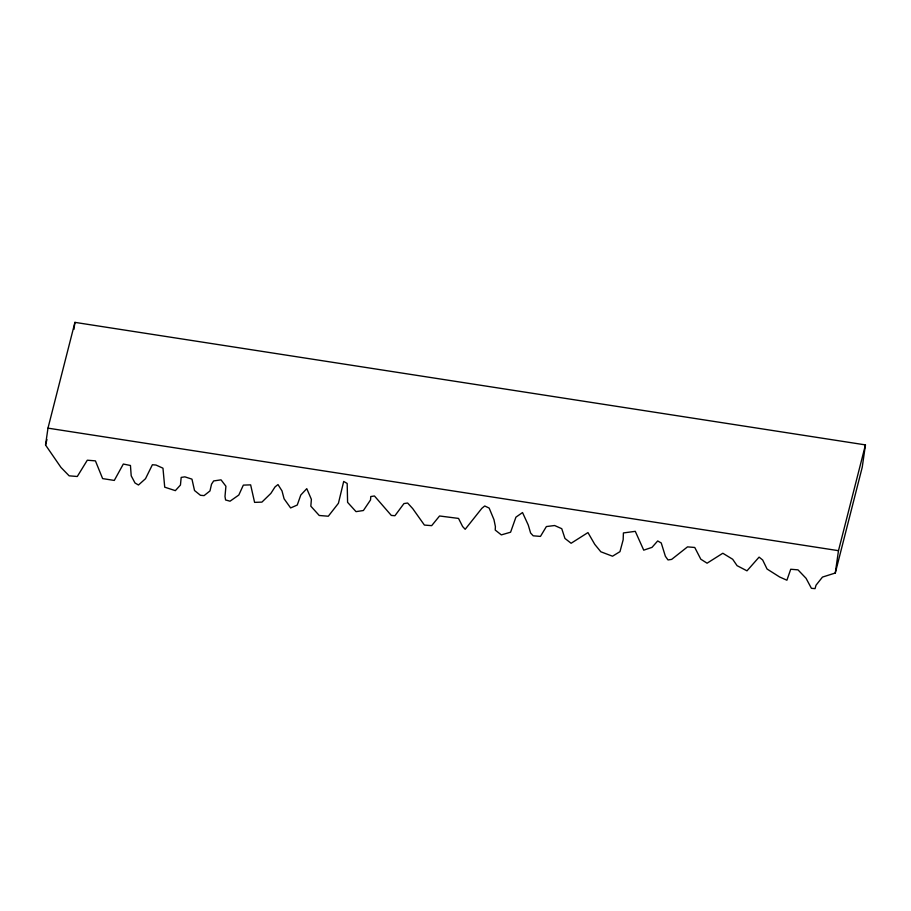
<?xml version="1.0" encoding="UTF-8"?>
<svg xmlns="http://www.w3.org/2000/svg" width="911" height="911" viewBox="0 0 911 911"><rect width="100%" height="100%" fill="white"/><g stroke="black" fill="none" stroke-linecap="round" stroke-linejoin="round"><path stroke-width="1.37" d="M45.55 445.024L47.976 428.147L74.93 322.369L865.45 444.898L862.239 467.229L835.285 573.019L822.474 577.084L816.005 585.226L815.06 588.631L811.416 588.324L806.076 578.326L797.99 569.853L790.725 569.25L786.91 580.216L779.668 577.005L767.062 569.022L762.678 560.003L759.091 557.122L746.986 570.833L737.079 565.674L732.672 559.252L722.81 553.25L707.084 563.192L700.81 559.206L694.763 547.477L687.509 546.873L671.658 559.388L667.991 559.946L665.372 556.268L661.249 542.967L657.685 540.952L652.003 547.374L643.724 550.153L635.286 531.341L623.409 532.935L623.158 539.813L619.981 551.645L612.511 556.211L600.827 551.781L594.758 544.357L587.959 532.582L571.106 543.263L564.945 538.435L561.757 528.687L554.617 525.522L546.384 526.558L540.451 536.408L533.186 535.805L530.601 533.003L528.266 525.055L522.527 512.551L515.933 517.152L510.593 532.206L501.335 534.894L495.22 530.065L495.402 526.638L493.967 519.634L489.15 508.065L484.72 505.981L481.862 508.315L465.179 529.302L462.606 526.501L458.529 518.416L439.557 515.979L431.666 525.658L424.401 525.066L412.717 508.6L407.627 503.02L403.949 503.578L394.93 515.728L391.309 515.421L374.455 495.983L370.777 496.541L370.526 499.945L363.398 510.524L356.019 511.64L347.592 502.337L347.182 483.456L343.698 481.452L338.414 503.293L328.302 516.23L319.226 515.478L310.833 506.174L311.38 499.342L306.768 488.66L300.789 495.026L297.248 505.047L290.62 507.939L284.084 498.795L282 490.892L277.98 484.561L275.054 486.895L270.863 493.409L261.912 502.12L254.59 502.371L250.639 484.868L243.339 485.119L238.807 495.037L230.039 501.198L225.586 499.968L224.994 496.472L225.917 486.246L221.043 479.846L213.652 480.94L211.523 484.196L209.986 490.938L204.075 495.607L200.454 495.299L194.521 490.517L191.959 479.14L184.887 476.852L181.187 477.398L180.446 485.051L175.345 490.642L164.72 487.18L162.967 468.186L155.997 465.043L152.388 464.747L145.498 478.719L138.472 485.005L135.022 483.001L131.207 475.827L130.455 465.487L123.327 464.041L114.296 480.427L102.624 478.605L95.427 460.875L87.297 460.203L77.287 476.499L69.145 475.827L60.969 467.434L45.55 445.024L46.951 439.523M73.928 329.406L74.93 322.369M835.285 573.019L838.484 550.677L865.45 444.898M47.976 428.147L838.484 550.677"/></g></svg>
